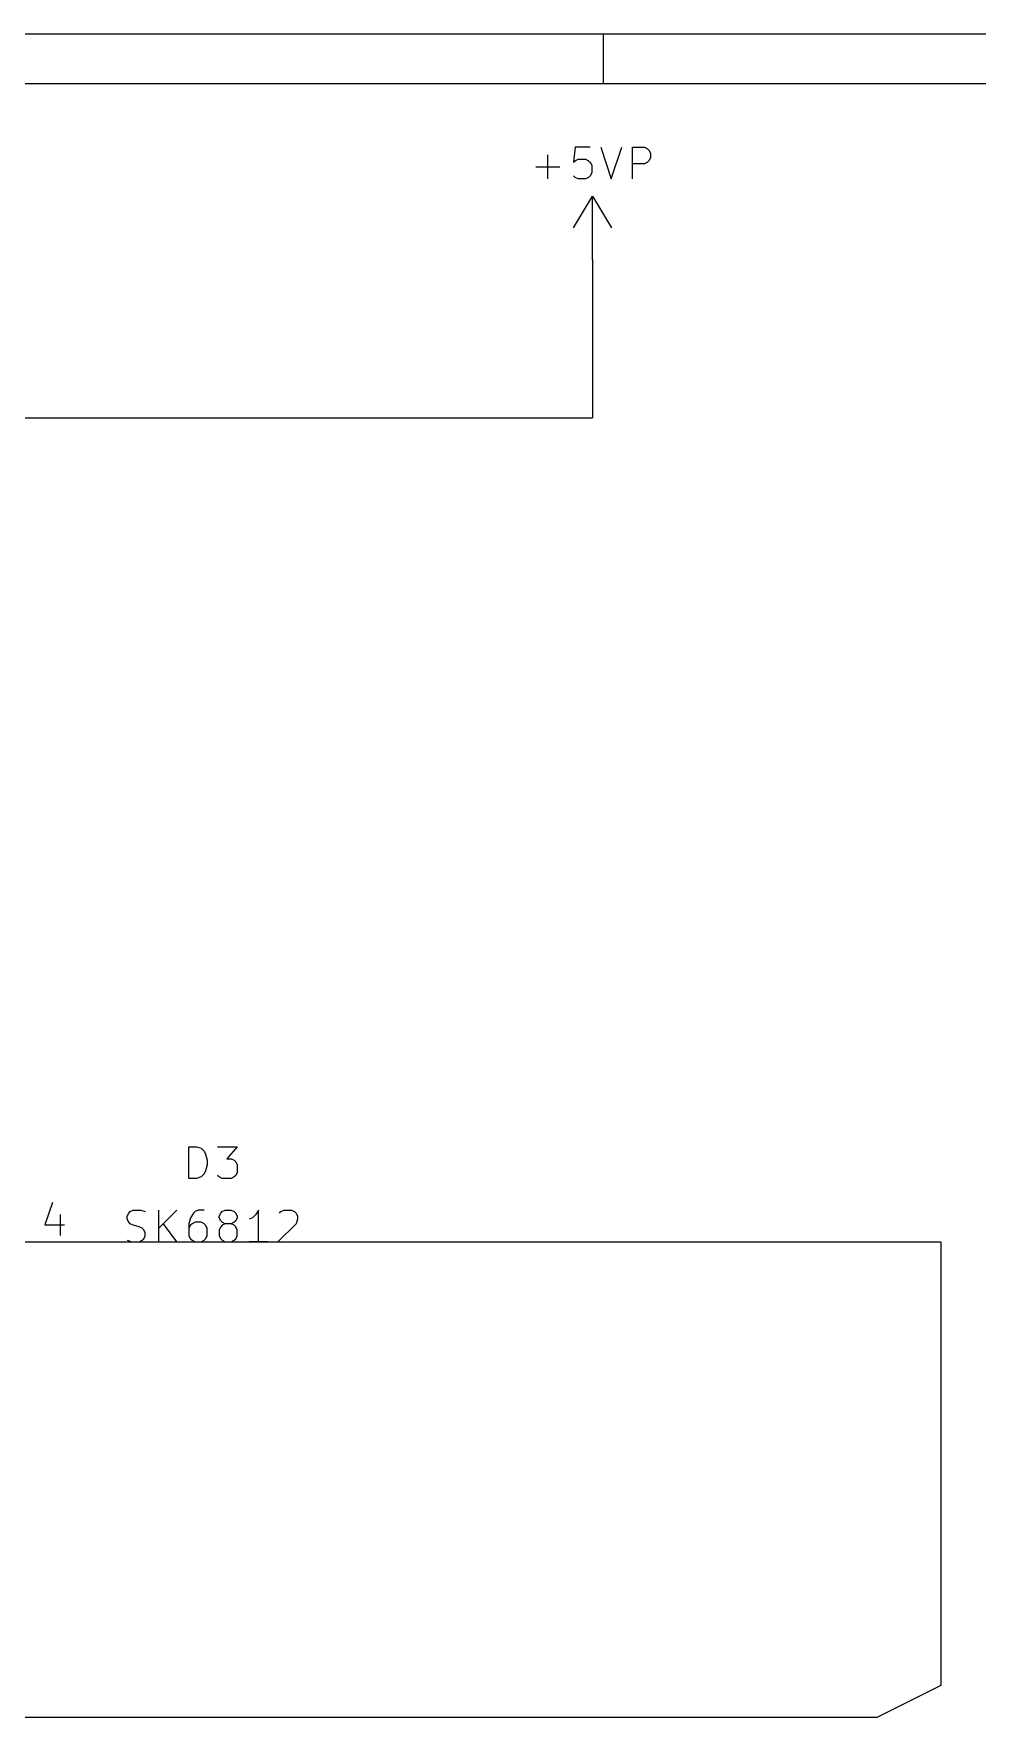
# Model space of a CAD drawing. Extents: x 0.4 to 11.3, y -7.9 to -0.4.
# Drawn here: x 7.368 to 8.858, y -3.05 to -0.394 of the extents above; entities that cross this region are included whole.
import ezdxf

# ---------------------------------------------------------------- set-up
doc = ezdxf.new("R2010")
doc.units = 0
doc.header["$MEASUREMENT"] = 0
for name, color, linetype in [('CYAN2', 4, 'CONTINUOUS'), ('GREEN3', 91, 'CONTINUOUS'), ('RED2', 1, 'CONTINUOUS'), ('RED3', 11, 'CONTINUOUS')]:
    doc.layers.add(name, color=color, linetype=linetype)

msp = doc.modelspace()

# ---------------------------------------------------------------- linework, layer by layer
at = {"layer": 'CYAN2', "linetype": 'CONTINUOUS'}
for p, q in [((8.2226, -0.5728), (8.2202, -0.5966)), ((8.2464, -0.5728), (8.2226, -0.5728)), ((8.2631, -0.5728), (8.2798, -0.6228)), ((8.2798, -0.6228), (8.2964, -0.5728)), ((8.3131, -0.6228), (8.3131, -0.5728)), ((8.3131, -0.5728), (8.3321, -0.5728)), ((8.3321, -0.5728), (8.3369, -0.5752)), ((8.3369, -0.5752), (8.3393, -0.5776)), ((8.3393, -0.5776), (8.3417, -0.5823)), ((8.3417, -0.5823), (8.3417, -0.5895)), ((8.1607, -0.6038), (8.1988, -0.6038)), ((8.1798, -0.6228), (8.1798, -0.5847)), ((8.2202, -0.5966), (8.2226, -0.5942)), ((8.2226, -0.5942), (8.2274, -0.5919)), ((8.2274, -0.5919), (8.2393, -0.5919)), ((8.2393, -0.5919), (8.244, -0.5942)), ((8.244, -0.5942), (8.2464, -0.5966)), ((8.2464, -0.5966), (8.2488, -0.6014)), ((8.2488, -0.6014), (8.2488, -0.6133)), ((8.3321, -0.599), (8.3131, -0.599)), ((8.3369, -0.5966), (8.3321, -0.599)), ((8.3393, -0.5942), (8.3369, -0.5966)), ((8.3417, -0.5895), (8.3393, -0.5942)), ((8.2226, -0.6204), (8.2202, -0.618)), ((8.2274, -0.6228), (8.2226, -0.6204)), ((8.2393, -0.6228), (8.2274, -0.6228)), ((8.244, -0.6204), (8.2393, -0.6228)), ((8.2464, -0.618), (8.244, -0.6204)), ((8.2488, -0.6133), (8.2464, -0.618)), ((7.6131, -2.1998), (7.6131, -2.1498)), ((7.6131, -2.1498), (7.625, -2.1498)), ((7.625, -2.1498), (7.6321, -2.1522)), ((7.6583, -2.1498), (7.6893, -2.1498)), ((7.6893, -2.1498), (7.6726, -2.1689)), ((7.6321, -2.1522), (7.6369, -2.157)), ((7.6369, -2.157), (7.6393, -2.1617)), ((7.6393, -2.1617), (7.6417, -2.1712)), ((7.6417, -2.1712), (7.6417, -2.1784)), ((7.6726, -2.1689), (7.6798, -2.1689)), ((7.6798, -2.1689), (7.6845, -2.1712)), ((7.6845, -2.1712), (7.6869, -2.1736)), ((7.6869, -2.1736), (7.6893, -2.1784)), ((7.625, -2.1998), (7.6131, -2.1998)), ((7.6321, -2.1974), (7.625, -2.1998)), ((7.6369, -2.1927), (7.6321, -2.1974)), ((7.6393, -2.1879), (7.6369, -2.1927)), ((7.6417, -2.1784), (7.6393, -2.1879)), ((7.6607, -2.1974), (7.6583, -2.195)), ((7.6655, -2.1998), (7.6607, -2.1974)), ((7.6798, -2.1998), (7.6655, -2.1998)), ((7.6845, -2.1974), (7.6798, -2.1998)), ((7.6869, -2.195), (7.6845, -2.1974)), ((7.6893, -2.1903), (7.6869, -2.195)), ((7.6893, -2.1784), (7.6893, -2.1903)), ((7.5155, -2.2593), (7.5179, -2.2546)), ((7.5179, -2.2546), (7.5202, -2.2522)), ((7.5202, -2.2522), (7.525, -2.2498)), ((7.525, -2.2498), (7.5369, -2.2498)), ((7.5369, -2.2498), (7.5441, -2.2522)), ((7.5655, -2.2998), (7.5655, -2.2498)), ((7.594, -2.2498), (7.5655, -2.2784)), ((7.6202, -2.2546), (7.6155, -2.2617)), ((7.6226, -2.2522), (7.6202, -2.2546)), ((7.6274, -2.2498), (7.6226, -2.2522)), ((7.6369, -2.2498), (7.6274, -2.2498)), ((7.6607, -2.2593), (7.6631, -2.2546)), ((7.6631, -2.2546), (7.6655, -2.2522)), ((7.6655, -2.2522), (7.6702, -2.2498)), ((7.6702, -2.2498), (7.6798, -2.2498)), ((7.6798, -2.2498), (7.6845, -2.2522)), ((7.6845, -2.2522), (7.6869, -2.2546)), ((7.6869, -2.2546), (7.6893, -2.2593)), ((7.7179, -2.257), (7.7131, -2.2617)), ((7.7226, -2.2498), (7.7179, -2.257)), ((7.7226, -2.2998), (7.7226, -2.2498)), ((7.756, -2.2546), (7.7583, -2.2522)), ((7.7583, -2.2522), (7.7631, -2.2498)), ((7.7631, -2.2498), (7.775, -2.2498)), ((7.775, -2.2498), (7.7798, -2.2522)), ((7.7798, -2.2522), (7.7821, -2.2546)), ((7.7821, -2.2546), (7.7845, -2.2593)), ((7.5155, -2.2641), (7.5155, -2.2593)), ((7.5179, -2.2689), (7.5155, -2.2641)), ((7.5202, -2.2712), (7.5179, -2.2689)), ((7.525, -2.2736), (7.5202, -2.2712)), ((7.5345, -2.276), (7.525, -2.2736)), ((7.5393, -2.2784), (7.5345, -2.276)), ((7.5417, -2.2808), (7.5393, -2.2784)), ((7.5441, -2.2855), (7.5417, -2.2808)), ((7.594, -2.2998), (7.5726, -2.2712)), ((7.6155, -2.2617), (7.6131, -2.2712)), ((7.6131, -2.2712), (7.6131, -2.2903)), ((7.6155, -2.2736), (7.6131, -2.2784)), ((7.6179, -2.2712), (7.6155, -2.2736)), ((7.6226, -2.2689), (7.6179, -2.2712)), ((7.6321, -2.2689), (7.6226, -2.2689)), ((7.6369, -2.2712), (7.6321, -2.2689)), ((7.6393, -2.2736), (7.6369, -2.2712)), ((7.6417, -2.2784), (7.6393, -2.2736)), ((7.6417, -2.2903), (7.6417, -2.2784)), ((7.6607, -2.2617), (7.6607, -2.2593)), ((7.6631, -2.2665), (7.6607, -2.2617)), ((7.6631, -2.276), (7.6607, -2.2808)), ((7.6607, -2.2808), (7.6607, -2.2903)), ((7.6655, -2.2689), (7.6631, -2.2665)), ((7.6655, -2.2736), (7.6631, -2.276)), ((7.6702, -2.2712), (7.6655, -2.2689)), ((7.6702, -2.2712), (7.6655, -2.2736)), ((7.6798, -2.2712), (7.6702, -2.2712)), ((7.6845, -2.2689), (7.6798, -2.2712)), ((7.6845, -2.2736), (7.6798, -2.2712)), ((7.6869, -2.2665), (7.6845, -2.2689)), ((7.6869, -2.276), (7.6845, -2.2736)), ((7.6893, -2.2617), (7.6869, -2.2665)), ((7.6893, -2.2808), (7.6869, -2.276)), ((7.6893, -2.2593), (7.6893, -2.2617)), ((7.6893, -2.2903), (7.6893, -2.2808)), ((7.7131, -2.2617), (7.7083, -2.2641)), ((7.7821, -2.2712), (7.7536, -2.2998)), ((7.7845, -2.2641), (7.7821, -2.2712)), ((7.7845, -2.2593), (7.7845, -2.2641)), ((7.5155, -2.2974), (7.5226, -2.2998)), ((7.5226, -2.2998), (7.5345, -2.2998)), ((7.5345, -2.2998), (7.5393, -2.2974)), ((7.5393, -2.2974), (7.5417, -2.295)), ((7.5417, -2.295), (7.5441, -2.2903)), ((7.5441, -2.2903), (7.5441, -2.2855)), ((7.6131, -2.2903), (7.6155, -2.295)), ((7.6155, -2.295), (7.6179, -2.2974)), ((7.6179, -2.2974), (7.6226, -2.2998)), ((7.6226, -2.2998), (7.6321, -2.2998)), ((7.6321, -2.2998), (7.6369, -2.2974)), ((7.6369, -2.2974), (7.6393, -2.295)), ((7.6393, -2.295), (7.6417, -2.2903)), ((7.6607, -2.2903), (7.6631, -2.295)), ((7.6631, -2.295), (7.6655, -2.2974)), ((7.6655, -2.2974), (7.6702, -2.2998)), ((7.6702, -2.2998), (7.6798, -2.2998)), ((7.6798, -2.2998), (7.6845, -2.2974)), ((7.6845, -2.2974), (7.6869, -2.295)), ((7.6869, -2.295), (7.6893, -2.2903)), ((7.7369, -2.2998), (7.7083, -2.2998)), ((7.7536, -2.2998), (7.7845, -2.2998))]:
    msp.add_line(p, q, dxfattribs=at)
at = {"layer": 'GREEN3', "linetype": 'CONTINUOUS'}
for p, q in [((8.25, -0.75), (8.25, -1)), ((6.5, -1), (8.25, -1)), ((7.45, -2.3), (8.8, -2.3)), ((8.8, -2.3), (8.8, -3)), ((8.8, -3), (8.7, -3.05)), ((2.5, -3.05), (8.7, -3.05))]:
    msp.add_line(p, q, dxfattribs=at)
at = {"layer": 'RED2', "linetype": 'CONTINUOUS'}
for p, q in [((0.3937, -0.3937), (11.2993, -0.3937)), ((8.2677, -0.4724), (8.2677, -0.3937)), ((0.4724, -0.4724), (11.2206, -0.4724)), ((8.22, -0.7), (8.25, -0.65)), ((8.25, -0.75), (8.25, -0.65)), ((8.25, -0.65), (8.28, -0.7)), ((7.35, -2.3), (7.45, -2.3))]:
    msp.add_line(p, q, dxfattribs=at)
at = {"layer": 'RED3', "linetype": 'CONTINUOUS'}
for p, q in [((7.3976, -2.2375), (7.3857, -2.2732)), ((7.4095, -2.2565), (7.4095, -2.2899)), ((7.3857, -2.2732), (7.4167, -2.2732))]:
    msp.add_line(p, q, dxfattribs=at)

doc.saveas('drawing.dxf')
